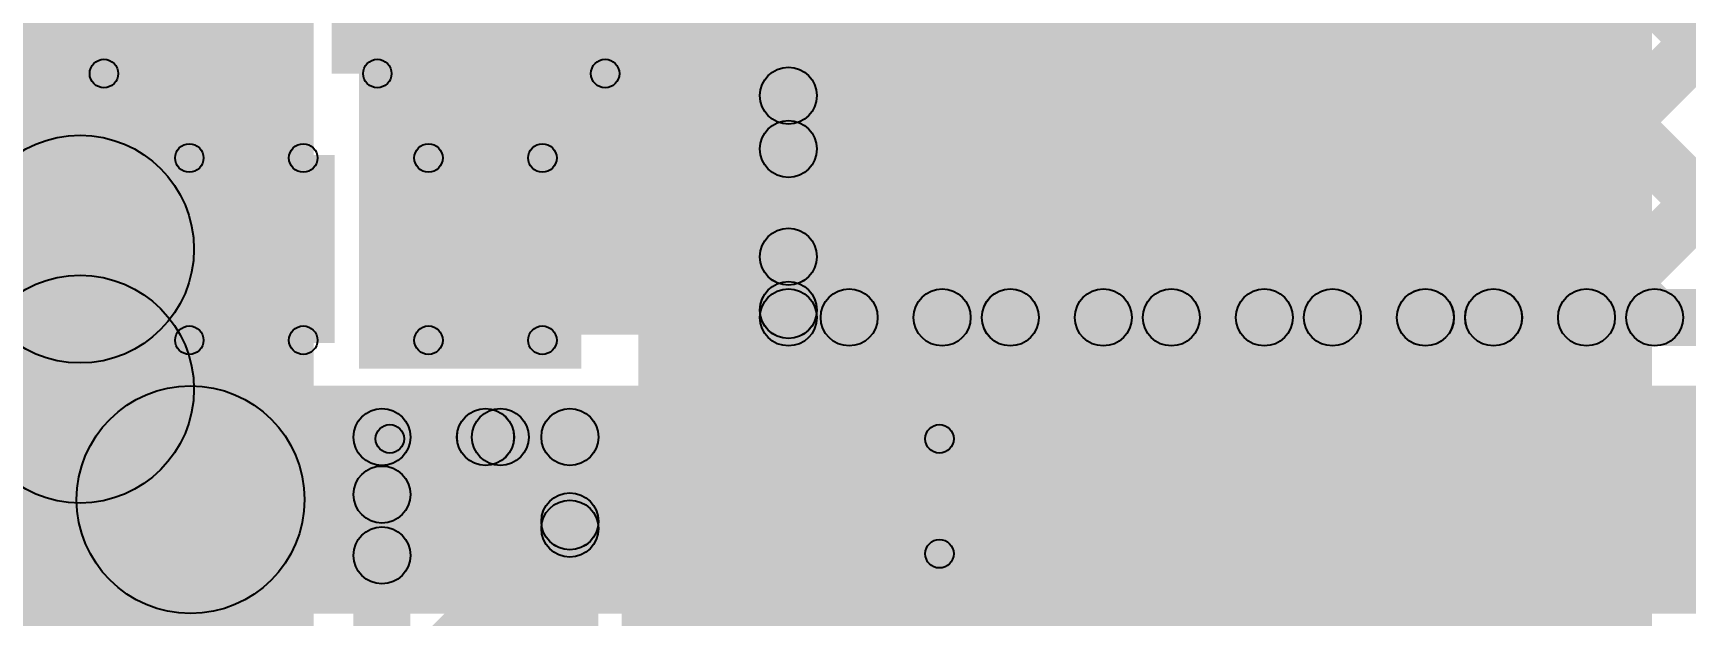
# Model space of a CAD drawing. Header units: millimetres. Extents: x -0.08 to 5.25, y -0.08 to 2.73.
# Drawn here: x 2.7077 to 2.998, y 1.1496 to 1.2519 of the extents above; entities that cross this region are included whole.
import ezdxf

# ---------------------------------------------------------------- set-up
doc = ezdxf.new("R2010")
doc.units = ezdxf.units.MM
doc.header["$MEASUREMENT"] = 0
for name, color, linetype in [('BottomLayer', 5, 'Continuous'), ('BottomPaste', 16, 'Continuous'), ('BottomSolder', 6, 'Continuous'), ('TopLayer', 1, 'Continuous'), ('TopOverlay', 2, 'Continuous'), ('TopPaste', 8, 'Continuous'), ('TopSolder', 216, 'Continuous'), ('ViaHoleLayer', 16, 'Continuous')]:
    doc.layers.add(name, color=color, linetype=linetype)

# ---------------------------------------------------------------- blocks, each defined once
blk = doc.blocks.new('MS0420_100M_31')
at = {"layer": 'TopLayer'}
for points in [[(-0.10276, 0.04921), (-0.04291, 0.04921), (-0.04291, -0.04921), (-0.10276, -0.04921)], [(0.04291, 0.04921), (0.10276, 0.04921), (0.10276, -0.04921), (0.04291, -0.04921)]]:
    blk.add_hatch(color=1, dxfattribs=at).paths.add_polyline_path(points)
at = {"layer": 'TopOverlay'}
h = blk.add_hatch(color=2, dxfattribs=at)
edge = h.paths.add_edge_path()
edge.add_arc((-0.09528, 0.08268), 0.0025, 0, 360)
h = blk.add_hatch(color=2, dxfattribs=at)
edge = h.paths.add_edge_path()
edge.add_arc((-0.09528, 0.08268), 0.0025, 0, 360)
for points in [[(-0.09528, 0.08018), (-0.09528, 0.08518), (-0.00178, 0.08518), (-0.00178, 0.08018)], [(-0.00178, 0.08018), (-0.00178, 0.08518), (0.09472, 0.08518), (0.09472, 0.08018)], [(-0.09278, 0.0625), (-0.09778, 0.0625), (-0.09778, 0.08268), (-0.09278, 0.08268)], [(0.09722, 0.0625), (0.09222, 0.0625), (0.09222, 0.08268), (0.09722, 0.08268)], [(-0.09278, -0.08268), (-0.09778, -0.08268), (-0.09778, -0.0625), (-0.09278, -0.0625)], [(0.09722, -0.08268), (0.09222, -0.08268), (0.09222, -0.0625), (0.09722, -0.0625)], [(-0.09528, -0.08518), (-0.09528, -0.08018), (-0.00178, -0.08018), (-0.00178, -0.08518)], [(-0.00178, -0.08518), (-0.00178, -0.08018), (0.09472, -0.08018), (0.09472, -0.08518)]]:
    blk.add_hatch(color=2, dxfattribs=at).paths.add_polyline_path(points)
h = blk.add_hatch(color=2, dxfattribs=at)
edge = h.paths.add_edge_path()
edge.add_arc((-0.00178, 0.08268), 0.0025, 0, 360)
h = blk.add_hatch(color=2, dxfattribs=at)
edge = h.paths.add_edge_path()
edge.add_arc((-0.00178, 0.08268), 0.0025, 0, 360)
h = blk.add_hatch(color=2, dxfattribs=at)
edge = h.paths.add_edge_path()
edge.add_arc((0.09472, 0.08268), 0.0025, 0, 360)
h = blk.add_hatch(color=2, dxfattribs=at)
edge = h.paths.add_edge_path()
edge.add_arc((0.09472, 0.08268), 0.0025, 0, 360)
h = blk.add_hatch(color=2, dxfattribs=at)
edge = h.paths.add_edge_path()
edge.add_arc((-0.09528, 0.0625), 0.0025, 0, 360)
h = blk.add_hatch(color=2, dxfattribs=at)
edge = h.paths.add_edge_path()
edge.add_arc((0.09472, 0.0625), 0.0025, 0, 360)
h = blk.add_hatch(color=2, dxfattribs=at)
edge = h.paths.add_edge_path()
edge.add_arc((-0.1209, 0.004), 0.005, 0, 360)
h = blk.add_hatch(color=2, dxfattribs=at)
edge = h.paths.add_edge_path()
edge.add_arc((-0.11266, 0.004), 0.005, 0, 360)
h = blk.add_hatch(color=2, dxfattribs=at)
edge = h.paths.add_edge_path()
edge.add_arc((-0.09528, -0.0625), 0.0025, 0, 360)
h = blk.add_hatch(color=2, dxfattribs=at)
edge = h.paths.add_edge_path()
edge.add_arc((0.09472, -0.0625), 0.0025, 0, 360)
h = blk.add_hatch(color=2, dxfattribs=at)
edge = h.paths.add_edge_path()
edge.add_arc((-0.09528, -0.08268), 0.0025, 0, 360)
h = blk.add_hatch(color=2, dxfattribs=at)
edge = h.paths.add_edge_path()
edge.add_arc((-0.09528, -0.08268), 0.0025, 0, 360)
h = blk.add_hatch(color=2, dxfattribs=at)
edge = h.paths.add_edge_path()
edge.add_arc((-0.00178, -0.08268), 0.0025, 0, 360)
h = blk.add_hatch(color=2, dxfattribs=at)
edge = h.paths.add_edge_path()
edge.add_arc((-0.00178, -0.08268), 0.0025, 0, 360)
h = blk.add_hatch(color=2, dxfattribs=at)
edge = h.paths.add_edge_path()
edge.add_arc((0.09472, -0.08268), 0.0025, 0, 360)
h = blk.add_hatch(color=2, dxfattribs=at)
edge = h.paths.add_edge_path()
edge.add_arc((0.09472, -0.08268), 0.0025, 0, 360)
at = {"layer": 'TopPaste'}
for points in [[(-0.10276, 0.04921), (-0.04291, 0.04921), (-0.04291, -0.04921), (-0.10276, -0.04921)], [(0.04291, 0.04921), (0.10276, 0.04921), (0.10276, -0.04921), (0.04291, -0.04921)]]:
    blk.add_hatch(color=8, dxfattribs=at).paths.add_polyline_path(points)
at = {"layer": 'TopSolder'}
for points in [[(-0.10676, 0.05321), (-0.03891, 0.05321), (-0.03891, -0.05321), (-0.10676, -0.05321)], [(0.03891, 0.05321), (0.10676, 0.05321), (0.10676, -0.05321), (0.03891, -0.05321)]]:
    blk.add_hatch(color=216, dxfattribs=at).paths.add_polyline_path(points)
at = {"layer": 'TopOverlay', "const_width": 0.01}
blk.add_lwpolyline([(-0.11266, 0.004, 1), (-0.1209, 0.004, 1)], format="xyb", close=True, dxfattribs=at)
at = {"layer": 'TopOverlay'}
for centre, radius in [((-0.09528, 0.08268), 0.0025), ((-0.09528, 0.08268), 0.0025), ((-0.00178, 0.08268), 0.0025), ((-0.00178, 0.08268), 0.0025), ((0.09472, 0.08268), 0.0025), ((0.09472, 0.08268), 0.0025), ((-0.09528, 0.0625), 0.0025), ((0.09472, 0.0625), 0.0025), ((-0.1209, 0.004), 0.005), ((-0.11266, 0.004), 0.005), ((-0.09528, -0.0625), 0.0025), ((0.09472, -0.0625), 0.0025), ((-0.09528, -0.08268), 0.0025), ((-0.09528, -0.08268), 0.0025), ((-0.00178, -0.08268), 0.0025), ((-0.00178, -0.08268), 0.0025), ((0.09472, -0.08268), 0.0025), ((0.09472, -0.08268), 0.0025)]:
    blk.add_circle(centre, radius, dxfattribs=at)
blk = doc.blocks.new('C___0402_B_71')
at = {"layer": 'BottomLayer'}
for points in [[(-0.0095, 0.0125), (-0.0095, -0.0125), (-0.0275, -0.0125), (-0.0275, 0.0125)], [(0.0275, 0.0125), (0.0275, -0.0125), (0.0095, -0.0125), (0.0095, 0.0125)]]:
    blk.add_hatch(color=5, dxfattribs=at).paths.add_polyline_path(points)
at = {"layer": 'BottomPaste'}
for points in [[(-0.0095, 0.0125), (-0.0095, -0.0125), (-0.0275, -0.0125), (-0.0275, 0.0125)], [(0.0275, 0.0125), (0.0275, -0.0125), (0.0095, -0.0125), (0.0095, 0.0125)]]:
    blk.add_hatch(color=16, dxfattribs=at).paths.add_polyline_path(points)
at = {"layer": 'BottomSolder'}
for points in [[(-0.0055, 0.0165), (-0.0055, -0.0165), (-0.0315, -0.0165), (-0.0315, 0.0165)], [(0.0315, 0.0165), (0.0315, -0.0165), (0.0055, -0.0165), (0.0055, 0.0165)]]:
    blk.add_hatch(color=6, dxfattribs=at).paths.add_polyline_path(points)
blk = doc.blocks.new('C___0402_72')
at = {"layer": 'TopLayer'}
for points in [[(-0.0275, -0.0125), (-0.0275, 0.0125), (-0.0095, 0.0125), (-0.0095, -0.0125)], [(0.0095, -0.0125), (0.0095, 0.0125), (0.0275, 0.0125), (0.0275, -0.0125)]]:
    blk.add_hatch(color=1, dxfattribs=at).paths.add_polyline_path(points)
at = {"layer": 'TopOverlay'}
h = blk.add_hatch(color=2, dxfattribs=at)
edge = h.paths.add_edge_path()
edge.add_arc((-0.031, 0.016), 0.0025, 0, 360)
h = blk.add_hatch(color=2, dxfattribs=at)
edge = h.paths.add_edge_path()
edge.add_arc((-0.031, 0.016), 0.0025, 0, 360)
for points in [[(-0.031, 0.0135), (-0.031, 0.0185), (-0.011, 0.0185), (-0.011, 0.0135)], [(0.011, 0.0135), (0.011, 0.0185), (0.031, 0.0185), (0.031, 0.0135)], [(-0.0285, -0.016), (-0.0335, -0.016), (-0.0335, 0.016), (-0.0285, 0.016)], [(0.0335, -0.016), (0.0285, -0.016), (0.0285, 0.016), (0.0335, 0.016)], [(-0.031, -0.0185), (-0.031, -0.0135), (-0.011, -0.0135), (-0.011, -0.0185)], [(0.011, -0.0185), (0.011, -0.0135), (0.031, -0.0135), (0.031, -0.0185)]]:
    blk.add_hatch(color=2, dxfattribs=at).paths.add_polyline_path(points)
h = blk.add_hatch(color=2, dxfattribs=at)
edge = h.paths.add_edge_path()
edge.add_arc((-0.011, 0.016), 0.0025, 0, 360)
h = blk.add_hatch(color=2, dxfattribs=at)
edge = h.paths.add_edge_path()
edge.add_arc((0.011, 0.016), 0.0025, 0, 360)
h = blk.add_hatch(color=2, dxfattribs=at)
edge = h.paths.add_edge_path()
edge.add_arc((0.031, 0.016), 0.0025, 0, 360)
h = blk.add_hatch(color=2, dxfattribs=at)
edge = h.paths.add_edge_path()
edge.add_arc((0.031, 0.016), 0.0025, 0, 360)
h = blk.add_hatch(color=2, dxfattribs=at)
edge = h.paths.add_edge_path()
edge.add_arc((-0.031, -0.016), 0.0025, 0, 360)
h = blk.add_hatch(color=2, dxfattribs=at)
edge = h.paths.add_edge_path()
edge.add_arc((-0.031, -0.016), 0.0025, 0, 360)
h = blk.add_hatch(color=2, dxfattribs=at)
edge = h.paths.add_edge_path()
edge.add_arc((-0.011, -0.016), 0.0025, 0, 360)
h = blk.add_hatch(color=2, dxfattribs=at)
edge = h.paths.add_edge_path()
edge.add_arc((0.011, -0.016), 0.0025, 0, 360)
h = blk.add_hatch(color=2, dxfattribs=at)
edge = h.paths.add_edge_path()
edge.add_arc((0.031, -0.016), 0.0025, 0, 360)
h = blk.add_hatch(color=2, dxfattribs=at)
edge = h.paths.add_edge_path()
edge.add_arc((0.031, -0.016), 0.0025, 0, 360)
at = {"layer": 'TopPaste'}
for points in [[(-0.0275, -0.0125), (-0.0275, 0.0125), (-0.0095, 0.0125), (-0.0095, -0.0125)], [(0.0095, -0.0125), (0.0095, 0.0125), (0.0275, 0.0125), (0.0275, -0.0125)]]:
    blk.add_hatch(color=8, dxfattribs=at).paths.add_polyline_path(points)
at = {"layer": 'TopSolder'}
for points in [[(-0.0315, -0.0165), (-0.0315, 0.0165), (-0.0055, 0.0165), (-0.0055, -0.0165)], [(0.0055, -0.0165), (0.0055, 0.0165), (0.0315, 0.0165), (0.0315, -0.0165)]]:
    blk.add_hatch(color=216, dxfattribs=at).paths.add_polyline_path(points)
at = {"layer": 'TopOverlay'}
for centre in [(-0.031, 0.016), (-0.031, 0.016), (-0.011, 0.016), (0.011, 0.016), (0.031, 0.016), (0.031, 0.016), (-0.031, -0.016), (-0.031, -0.016), (-0.011, -0.016), (0.011, -0.016), (0.031, -0.016), (0.031, -0.016)]:
    blk.add_circle(centre, 0.0025, dxfattribs=at)
blk = doc.blocks.new('C__0805_74')
at = {"layer": 'TopLayer'}
for points in [[(-0.06, 0.03), (-0.02, 0.03), (-0.02, -0.03), (-0.06, -0.03)], [(0.02, 0.03), (0.06, 0.03), (0.06, -0.03), (0.02, -0.03)]]:
    blk.add_hatch(color=1, dxfattribs=at).paths.add_polyline_path(points)
at = {"layer": 'TopOverlay'}
h = blk.add_hatch(color=2, dxfattribs=at)
edge = h.paths.add_edge_path()
edge.add_arc((-0.064, 0.034), 0.0025, 0, 360)
h = blk.add_hatch(color=2, dxfattribs=at)
edge = h.paths.add_edge_path()
edge.add_arc((-0.064, 0.034), 0.0025, 0, 360)
for points in [[(-0.064, 0.0315), (-0.064, 0.0365), (-0.024, 0.0365), (-0.024, 0.0315)], [(0.024, 0.0315), (0.024, 0.0365), (0.064, 0.0365), (0.064, 0.0315)], [(-0.0615, -0.034), (-0.0665, -0.034), (-0.0665, 0.034), (-0.0615, 0.034)], [(0.0665, -0.034), (0.0615, -0.034), (0.0615, 0.034), (0.0665, 0.034)], [(-0.064, -0.0365), (-0.064, -0.0315), (-0.024, -0.0315), (-0.024, -0.0365)], [(0.024, -0.0365), (0.024, -0.0315), (0.064, -0.0315), (0.064, -0.0365)]]:
    blk.add_hatch(color=2, dxfattribs=at).paths.add_polyline_path(points)
h = blk.add_hatch(color=2, dxfattribs=at)
edge = h.paths.add_edge_path()
edge.add_arc((-0.024, 0.034), 0.0025, 0, 360)
h = blk.add_hatch(color=2, dxfattribs=at)
edge = h.paths.add_edge_path()
edge.add_arc((0.024, 0.034), 0.0025, 0, 360)
h = blk.add_hatch(color=2, dxfattribs=at)
edge = h.paths.add_edge_path()
edge.add_arc((0.064, 0.034), 0.0025, 0, 360)
h = blk.add_hatch(color=2, dxfattribs=at)
edge = h.paths.add_edge_path()
edge.add_arc((0.064, 0.034), 0.0025, 0, 360)
h = blk.add_hatch(color=2, dxfattribs=at)
edge = h.paths.add_edge_path()
edge.add_arc((-0.064, -0.034), 0.0025, 0, 360)
h = blk.add_hatch(color=2, dxfattribs=at)
edge = h.paths.add_edge_path()
edge.add_arc((-0.064, -0.034), 0.0025, 0, 360)
h = blk.add_hatch(color=2, dxfattribs=at)
edge = h.paths.add_edge_path()
edge.add_arc((-0.024, -0.034), 0.0025, 0, 360)
h = blk.add_hatch(color=2, dxfattribs=at)
edge = h.paths.add_edge_path()
edge.add_arc((0.024, -0.034), 0.0025, 0, 360)
h = blk.add_hatch(color=2, dxfattribs=at)
edge = h.paths.add_edge_path()
edge.add_arc((0.064, -0.034), 0.0025, 0, 360)
h = blk.add_hatch(color=2, dxfattribs=at)
edge = h.paths.add_edge_path()
edge.add_arc((0.064, -0.034), 0.0025, 0, 360)
at = {"layer": 'TopPaste'}
for points in [[(-0.06, 0.03), (-0.02, 0.03), (-0.02, -0.03), (-0.06, -0.03)], [(0.02, 0.03), (0.06, 0.03), (0.06, -0.03), (0.02, -0.03)]]:
    blk.add_hatch(color=8, dxfattribs=at).paths.add_polyline_path(points)
at = {"layer": 'TopSolder'}
for points in [[(-0.064, 0.034), (-0.016, 0.034), (-0.016, -0.034), (-0.064, -0.034)], [(0.016, 0.034), (0.064, 0.034), (0.064, -0.034), (0.016, -0.034)]]:
    blk.add_hatch(color=216, dxfattribs=at).paths.add_polyline_path(points)
at = {"layer": 'TopOverlay'}
for centre in [(-0.064, 0.034), (-0.064, 0.034), (-0.024, 0.034), (0.024, 0.034), (0.064, 0.034), (0.064, 0.034), (-0.064, -0.034), (-0.064, -0.034), (-0.024, -0.034), (0.024, -0.034), (0.064, -0.034), (0.064, -0.034)]:
    blk.add_circle(centre, 0.0025, dxfattribs=at)
blk = doc.blocks.new('C___0402_B_83')
at = {"layer": 'BottomLayer'}
for points in [[(-0.0095, 0.0125), (-0.0095, -0.0125), (-0.0275, -0.0125), (-0.0275, 0.0125)], [(0.0275, 0.0125), (0.0275, -0.0125), (0.0095, -0.0125), (0.0095, 0.0125)]]:
    blk.add_hatch(color=5, dxfattribs=at).paths.add_polyline_path(points)
at = {"layer": 'BottomPaste'}
for points in [[(-0.0095, 0.0125), (-0.0095, -0.0125), (-0.0275, -0.0125), (-0.0275, 0.0125)], [(0.0275, 0.0125), (0.0275, -0.0125), (0.0095, -0.0125), (0.0095, 0.0125)]]:
    blk.add_hatch(color=16, dxfattribs=at).paths.add_polyline_path(points)
at = {"layer": 'BottomSolder'}
for points in [[(-0.0055, 0.0165), (-0.0055, -0.0165), (-0.0315, -0.0165), (-0.0315, 0.0165)], [(0.0315, 0.0165), (0.0315, -0.0165), (0.0055, -0.0165), (0.0055, 0.0165)]]:
    blk.add_hatch(color=6, dxfattribs=at).paths.add_polyline_path(points)

msp = doc.modelspace()

# ---------------------------------------------------------------- hatches: boundary and pattern name
at = {"layer": 'BottomLayer'}
for points in [[(2.80987, 1.43409), (2.81694, 1.44116), (3.05257, 1.20554), (3.0455, 1.19846)], [(2.80987, 1.43409), (2.81694, 1.44116), (3.05256, 1.20554), (3.04549, 1.19846)], [(2.80889, 1.40678), (2.81597, 1.41385), (3.02428, 1.20554), (3.01721, 1.19846)], [(2.8089, 1.40678), (2.81597, 1.41385), (3.02428, 1.20554), (3.01721, 1.19846)], [(2.84391, 1.22804), (2.83684, 1.23511), (2.99426, 1.39254), (3.00133, 1.38546)], [(2.84391, 1.19976), (2.83684, 1.20683), (3.02254, 1.39254), (3.02961, 1.38546)], [(2.84391, 1.22804), (2.83684, 1.23512), (2.99426, 1.39254), (3.00133, 1.38546)], [(2.84391, 1.19976), (2.83684, 1.20683), (3.02254, 1.39254), (3.02961, 1.38546)], [(2.8709, 1.19846), (2.86383, 1.20554), (3.05083, 1.39254), (3.0579, 1.38546)], [(2.8709, 1.19846), (2.86383, 1.20554), (3.05083, 1.39254), (3.0579, 1.38546)], [(2.89918, 1.19846), (2.89211, 1.20554), (3.07911, 1.39254), (3.08618, 1.38546)], [(2.89918, 1.19846), (2.89211, 1.20554), (3.07911, 1.39254), (3.08618, 1.38546)], [(2.92747, 1.19846), (2.92039, 1.20554), (3.10739, 1.39254), (3.11447, 1.38546)], [(2.92747, 1.19846), (2.9204, 1.20554), (3.1074, 1.39254), (3.11447, 1.38546)], [(2.95575, 1.19846), (2.94868, 1.20554), (3.13568, 1.39254), (3.14275, 1.38546)], [(2.95575, 1.19846), (2.94868, 1.20554), (3.13568, 1.39254), (3.14275, 1.38546)], [(2.98404, 1.19846), (2.97696, 1.20554), (3.16396, 1.39254), (3.17104, 1.38546)], [(2.98403, 1.19846), (2.97696, 1.20554), (3.16396, 1.39254), (3.17103, 1.38546)], [(2.84537, 1.202), (2.83537, 1.202), (2.83537, 1.35884), (2.84537, 1.35884)], [(2.84537, 1.202), (2.83537, 1.202), (2.83537, 1.35884), (2.84537, 1.35884)], [(2.83684, 1.35055), (2.84391, 1.35763), (2.996, 1.20554), (2.98893, 1.19846)], [(2.83684, 1.35055), (2.84391, 1.35762), (2.99599, 1.20554), (2.98892, 1.19846)], [(2.696, 1.15), (2.752, 1.15), (2.752, 1.34684), (2.696, 1.34684)], [(2.82837, 1.34684), (2.767, 1.34684), (2.767, 1.199), (2.82837, 1.199)], [(2.83684, 1.32227), (2.84391, 1.32934), (2.96771, 1.20554), (2.96064, 1.19846)], [(2.83684, 1.32227), (2.84391, 1.32934), (2.96771, 1.20554), (2.96064, 1.19846)], [(2.83684, 1.29399), (2.84391, 1.30106), (2.93943, 1.20554), (2.93236, 1.19846)], [(2.83684, 1.29398), (2.84391, 1.30105), (2.93943, 1.20554), (2.93236, 1.19846)], [(2.83684, 1.2657), (2.84391, 1.27277), (2.91115, 1.20554), (2.90407, 1.19846)], [(2.83684, 1.2657), (2.84391, 1.27277), (2.91114, 1.20554), (2.90407, 1.19846)], [(2.83684, 1.23742), (2.84391, 1.24449), (2.88286, 1.20554), (2.87579, 1.19846)], [(2.83684, 1.23741), (2.84391, 1.24448), (2.88286, 1.20554), (2.87579, 1.19846)], [(2.83684, 1.20913), (2.84391, 1.2162), (2.85458, 1.20554), (2.84751, 1.19846)], [(2.83684, 1.20913), (2.84391, 1.2162), (2.85457, 1.20554), (2.8475, 1.19846)], [(2.736, 1.1894), (2.696, 1.1894), (2.696, 1.214), (2.736, 1.214)], [(2.84037, 1.197), (2.84037, 1.207), (3.162, 1.207), (3.162, 1.197)], [(2.84037, 1.197), (2.84037, 1.207), (3.162, 1.207), (3.162, 1.197)], [(2.70186, 1.17526), (2.73014, 1.20354), (2.74954, 1.18414), (2.72126, 1.15586)], [(2.7354, 1.15), (2.7354, 1.19), (3.162, 1.19), (3.162, 1.15)]]:
    msp.add_hatch(color=5, dxfattribs=at).paths.add_polyline_path(points)
h = msp.add_hatch(color=5, dxfattribs=at)
edge = h.paths.add_edge_path()
edge.add_arc((2.84037, 1.24095), 0.005, 0, 360)
h = msp.add_hatch(color=5, dxfattribs=at)
edge = h.paths.add_edge_path()
edge.add_arc((2.84037, 1.24095), 0.005, 0, 360)
h = msp.add_hatch(color=5, dxfattribs=at)
edge = h.paths.add_edge_path()
edge.add_arc((2.84037, 1.23158), 0.005, 0, 360)
h = msp.add_hatch(color=5, dxfattribs=at)
edge = h.paths.add_edge_path()
edge.add_arc((2.84037, 1.23158), 0.005, 0, 360)
h = msp.add_hatch(color=5, dxfattribs=at)
edge = h.paths.add_edge_path()
edge.add_arc((2.716, 1.214), 0.02, 0, 360)
h = msp.add_hatch(color=5, dxfattribs=at)
edge = h.paths.add_edge_path()
edge.add_arc((2.714, 1.214), 0.01181, 0, 360)
h = msp.add_hatch(color=5, dxfattribs=at)
edge = h.paths.add_edge_path()
edge.add_arc((2.84037, 1.21267), 0.005, 0, 360)
h = msp.add_hatch(color=5, dxfattribs=at)
edge = h.paths.add_edge_path()
edge.add_arc((2.84037, 1.21266), 0.005, 0, 360)
h = msp.add_hatch(color=5, dxfattribs=at)
edge = h.paths.add_edge_path()
edge.add_arc((2.716, 1.1894), 0.02, 0, 360)
h = msp.add_hatch(color=5, dxfattribs=at)
edge = h.paths.add_edge_path()
edge.add_arc((2.716, 1.1894), 0.02, 0, 360)
h = msp.add_hatch(color=5, dxfattribs=at)
edge = h.paths.add_edge_path()
edge.add_arc((2.84037, 1.20329), 0.005, 0, 360)
h = msp.add_hatch(color=5, dxfattribs=at)
edge = h.paths.add_edge_path()
edge.add_arc((2.84037, 1.2033), 0.005, 0, 360)
h = msp.add_hatch(color=5, dxfattribs=at)
edge = h.paths.add_edge_path()
edge.add_arc((2.84037, 1.202), 0.005, 0, 360)
h = msp.add_hatch(color=5, dxfattribs=at)
edge = h.paths.add_edge_path()
edge.add_arc((2.84037, 1.202), 0.005, 0, 360)
h = msp.add_hatch(color=5, dxfattribs=at)
edge = h.paths.add_edge_path()
edge.add_arc((2.84037, 1.202), 0.005, 0, 360)
h = msp.add_hatch(color=5, dxfattribs=at)
edge = h.paths.add_edge_path()
edge.add_arc((2.84037, 1.202), 0.005, 0, 360)
h = msp.add_hatch(color=5, dxfattribs=at)
edge = h.paths.add_edge_path()
edge.add_arc((2.85104, 1.202), 0.005, 0, 360)
h = msp.add_hatch(color=5, dxfattribs=at)
edge = h.paths.add_edge_path()
edge.add_arc((2.85104, 1.202), 0.005, 0, 360)
h = msp.add_hatch(color=5, dxfattribs=at)
edge = h.paths.add_edge_path()
edge.add_arc((2.86736, 1.202), 0.005, 0, 360)
h = msp.add_hatch(color=5, dxfattribs=at)
edge = h.paths.add_edge_path()
edge.add_arc((2.86736, 1.202), 0.005, 0, 360)
h = msp.add_hatch(color=5, dxfattribs=at)
edge = h.paths.add_edge_path()
edge.add_arc((2.87933, 1.202), 0.005, 0, 360)
h = msp.add_hatch(color=5, dxfattribs=at)
edge = h.paths.add_edge_path()
edge.add_arc((2.87932, 1.202), 0.005, 0, 360)
h = msp.add_hatch(color=5, dxfattribs=at)
edge = h.paths.add_edge_path()
edge.add_arc((2.89565, 1.202), 0.005, 0, 360)
h = msp.add_hatch(color=5, dxfattribs=at)
edge = h.paths.add_edge_path()
edge.add_arc((2.89565, 1.202), 0.005, 0, 360)
h = msp.add_hatch(color=5, dxfattribs=at)
edge = h.paths.add_edge_path()
edge.add_arc((2.90761, 1.202), 0.005, 0, 360)
h = msp.add_hatch(color=5, dxfattribs=at)
edge = h.paths.add_edge_path()
edge.add_arc((2.90761, 1.202), 0.005, 0, 360)
h = msp.add_hatch(color=5, dxfattribs=at)
edge = h.paths.add_edge_path()
edge.add_arc((2.92393, 1.202), 0.005, 0, 360)
h = msp.add_hatch(color=5, dxfattribs=at)
edge = h.paths.add_edge_path()
edge.add_arc((2.92393, 1.202), 0.005, 0, 360)
h = msp.add_hatch(color=5, dxfattribs=at)
edge = h.paths.add_edge_path()
edge.add_arc((2.93589, 1.202), 0.005, 0, 360)
h = msp.add_hatch(color=5, dxfattribs=at)
edge = h.paths.add_edge_path()
edge.add_arc((2.93589, 1.202), 0.005, 0, 360)
h = msp.add_hatch(color=5, dxfattribs=at)
edge = h.paths.add_edge_path()
edge.add_arc((2.95222, 1.202), 0.005, 0, 360)
h = msp.add_hatch(color=5, dxfattribs=at)
edge = h.paths.add_edge_path()
edge.add_arc((2.95221, 1.202), 0.005, 0, 360)
h = msp.add_hatch(color=5, dxfattribs=at)
edge = h.paths.add_edge_path()
edge.add_arc((2.96417, 1.202), 0.005, 0, 360)
h = msp.add_hatch(color=5, dxfattribs=at)
edge = h.paths.add_edge_path()
edge.add_arc((2.96418, 1.202), 0.005, 0, 360)
h = msp.add_hatch(color=5, dxfattribs=at)
edge = h.paths.add_edge_path()
edge.add_arc((2.9805, 1.202), 0.005, 0, 360)
h = msp.add_hatch(color=5, dxfattribs=at)
edge = h.paths.add_edge_path()
edge.add_arc((2.9805, 1.202), 0.005, 0, 360)
h = msp.add_hatch(color=5, dxfattribs=at)
edge = h.paths.add_edge_path()
edge.add_arc((2.99246, 1.202), 0.005, 0, 360)
h = msp.add_hatch(color=5, dxfattribs=at)
edge = h.paths.add_edge_path()
edge.add_arc((2.99246, 1.202), 0.005, 0, 360)
h = msp.add_hatch(color=5, dxfattribs=at)
edge = h.paths.add_edge_path()
edge.add_arc((2.7354, 1.17), 0.02, 0, 360)
h = msp.add_hatch(color=5, dxfattribs=at)
edge = h.paths.add_edge_path()
edge.add_arc((2.7354, 1.17), 0.02, 0, 360)
at = {"layer": 'TopLayer'}
for points in [[(2.765, 1.193), (2.804, 1.193), (2.804, 1.484), (2.765, 1.484)], [(2.814, 1.03641), (2.992, 1.03641), (2.992, 1.367), (2.814, 1.367)], [(1.902, 1.03641), (2.757, 1.03641), (2.757, 1.314), (1.902, 1.314)], [(2.77254, 1.15667), (2.76546, 1.16374), (2.78626, 1.18454), (2.79333, 1.17746)], [(2.77254, 1.15667), (2.76546, 1.16374), (2.78626, 1.18454), (2.79333, 1.17746)], [(2.769, 1.176), (2.769, 1.186), (2.802, 1.186), (2.802, 1.176)], [(2.769, 1.176), (2.769, 1.186), (2.802, 1.186), (2.802, 1.176)], [(2.78365, 1.17746), (2.79072, 1.18454), (2.80554, 1.16972), (2.79846, 1.16265)], [(2.78365, 1.17746), (2.79072, 1.18454), (2.80554, 1.16972), (2.79846, 1.16265)], [(2.774, 1.02441), (2.764, 1.02441), (2.764, 1.181), (2.774, 1.181)], [(2.774, 1.02441), (2.764, 1.02441), (2.764, 1.181), (2.774, 1.181)], [(2.807, 1.02441), (2.797, 1.02441), (2.797, 1.181), (2.807, 1.181)], [(2.807, 1.02441), (2.797, 1.02441), (2.797, 1.181), (2.807, 1.181)], [(2.76546, 1.16737), (2.77254, 1.17444), (2.80554, 1.14144), (2.79846, 1.13437)], [(2.76546, 1.16736), (2.77254, 1.17444), (2.80554, 1.14144), (2.79846, 1.13436)], [(2.77254, 1.12839), (2.76546, 1.13546), (2.79846, 1.16846), (2.80554, 1.16139)], [(2.77254, 1.12839), (2.76546, 1.13546), (2.79846, 1.16846), (2.80554, 1.16139)]]:
    msp.add_hatch(color=1, dxfattribs=at).paths.add_polyline_path(points)
h = msp.add_hatch(color=1, dxfattribs=at)
edge = h.paths.add_edge_path()
edge.add_arc((2.714, 1.214), 0.01181, 0, 360)
h = msp.add_hatch(color=1, dxfattribs=at)
edge = h.paths.add_edge_path()
edge.add_arc((2.769, 1.181), 0.005, 0, 360)
h = msp.add_hatch(color=1, dxfattribs=at)
edge = h.paths.add_edge_path()
edge.add_arc((2.769, 1.181), 0.005, 0, 360)
h = msp.add_hatch(color=1, dxfattribs=at)
edge = h.paths.add_edge_path()
edge.add_arc((2.769, 1.181), 0.005, 0, 360)
h = msp.add_hatch(color=1, dxfattribs=at)
edge = h.paths.add_edge_path()
edge.add_arc((2.769, 1.181), 0.005, 0, 360)
h = msp.add_hatch(color=1, dxfattribs=at)
edge = h.paths.add_edge_path()
edge.add_arc((2.78718, 1.181), 0.005, 0, 360)
h = msp.add_hatch(color=1, dxfattribs=at)
edge = h.paths.add_edge_path()
edge.add_arc((2.78719, 1.181), 0.005, 0, 360)
h = msp.add_hatch(color=1, dxfattribs=at)
edge = h.paths.add_edge_path()
edge.add_arc((2.78979, 1.181), 0.005, 0, 360)
h = msp.add_hatch(color=1, dxfattribs=at)
edge = h.paths.add_edge_path()
edge.add_arc((2.78979, 1.181), 0.005, 0, 360)
h = msp.add_hatch(color=1, dxfattribs=at)
edge = h.paths.add_edge_path()
edge.add_arc((2.802, 1.181), 0.005, 0, 360)
h = msp.add_hatch(color=1, dxfattribs=at)
edge = h.paths.add_edge_path()
edge.add_arc((2.802, 1.181), 0.005, 0, 360)
h = msp.add_hatch(color=1, dxfattribs=at)
edge = h.paths.add_edge_path()
edge.add_arc((2.802, 1.181), 0.005, 0, 360)
h = msp.add_hatch(color=1, dxfattribs=at)
edge = h.paths.add_edge_path()
edge.add_arc((2.802, 1.181), 0.005, 0, 360)
h = msp.add_hatch(color=1, dxfattribs=at)
edge = h.paths.add_edge_path()
edge.add_arc((2.769, 1.1709), 0.005, 0, 360)
h = msp.add_hatch(color=1, dxfattribs=at)
edge = h.paths.add_edge_path()
edge.add_arc((2.769, 1.1709), 0.005, 0, 360)
h = msp.add_hatch(color=1, dxfattribs=at)
edge = h.paths.add_edge_path()
edge.add_arc((2.802, 1.16619), 0.005, 0, 360)
h = msp.add_hatch(color=1, dxfattribs=at)
edge = h.paths.add_edge_path()
edge.add_arc((2.802, 1.16618), 0.005, 0, 360)
h = msp.add_hatch(color=1, dxfattribs=at)
edge = h.paths.add_edge_path()
edge.add_arc((2.802, 1.16492), 0.005, 0, 360)
h = msp.add_hatch(color=1, dxfattribs=at)
edge = h.paths.add_edge_path()
edge.add_arc((2.802, 1.16492), 0.005, 0, 360)
h = msp.add_hatch(color=1, dxfattribs=at)
edge = h.paths.add_edge_path()
edge.add_arc((2.769, 1.16021), 0.005, 0, 360)
h = msp.add_hatch(color=1, dxfattribs=at)
edge = h.paths.add_edge_path()
edge.add_arc((2.769, 1.16021), 0.005, 0, 360)
at = {"layer": 'ViaHoleLayer'}
h = msp.add_hatch(color=16, dxfattribs=at)
edge = h.paths.add_edge_path()
edge.add_arc((2.714, 1.214), 0.00591, 0, 360)

# ---------------------------------------------------------------- linework, layer by layer
at = {"layer": 'BottomLayer'}
for centre, radius in [((2.84037, 1.24095), 0.005), ((2.84037, 1.24095), 0.005), ((2.84037, 1.23158), 0.005), ((2.84037, 1.23158), 0.005), ((2.716, 1.214), 0.02), ((2.84037, 1.21267), 0.005), ((2.84037, 1.21266), 0.005), ((2.716, 1.1894), 0.02), ((2.716, 1.1894), 0.02), ((2.84037, 1.2033), 0.005), ((2.84037, 1.20329), 0.005), ((2.84037, 1.202), 0.005), ((2.84037, 1.202), 0.005), ((2.84037, 1.202), 0.005), ((2.84037, 1.202), 0.005), ((2.85104, 1.202), 0.005), ((2.85104, 1.202), 0.005), ((2.86736, 1.202), 0.005), ((2.86736, 1.202), 0.005), ((2.87932, 1.202), 0.005), ((2.87933, 1.202), 0.005), ((2.89565, 1.202), 0.005), ((2.89565, 1.202), 0.005), ((2.90761, 1.202), 0.005), ((2.90761, 1.202), 0.005), ((2.92393, 1.202), 0.005), ((2.92393, 1.202), 0.005), ((2.93589, 1.202), 0.005), ((2.93589, 1.202), 0.005), ((2.95221, 1.202), 0.005), ((2.95222, 1.202), 0.005), ((2.96417, 1.202), 0.005), ((2.96418, 1.202), 0.005), ((2.9805, 1.202), 0.005), ((2.9805, 1.202), 0.005), ((2.99246, 1.202), 0.005), ((2.99246, 1.202), 0.005), ((2.7354, 1.17), 0.02), ((2.7354, 1.17), 0.02)]:
    msp.add_circle(centre, radius, dxfattribs=at)
at = {"layer": 'TopLayer'}
for centre in [(2.769, 1.181), (2.769, 1.181), (2.769, 1.181), (2.769, 1.181), (2.78718, 1.181), (2.78719, 1.181), (2.78979, 1.181), (2.78979, 1.181), (2.802, 1.181), (2.802, 1.181), (2.802, 1.181), (2.802, 1.181), (2.769, 1.1709), (2.769, 1.1709), (2.802, 1.16619), (2.802, 1.16618), (2.802, 1.16492), (2.802, 1.16492), (2.769, 1.16021), (2.769, 1.16021)]:
    msp.add_circle(centre, 0.005, dxfattribs=at)

# ---------------------------------------------------------------- block references
at = {"rotation": 360}
for name, p in [('C__0805_74', (2.74419, 1.27883)), ('C___0402_B_71', (2.75968, 1.255)), ('C___0402_B_83', (2.75968, 1.214)), ('C___0402_72', (2.76618, 1.214)), ('MS0420_100M_31', (2.77217, 1.098))]:
    msp.add_blockref(name, p, dxfattribs=at)

# ---------------------------------------------------------------- texts
at = {"layer": 'TopOverlay'}
msp.add_text('#', height=0.04, rotation=180, dxfattribs=at).set_placement((2.72668, 1.22795))

doc.saveas('drawing.dxf')
